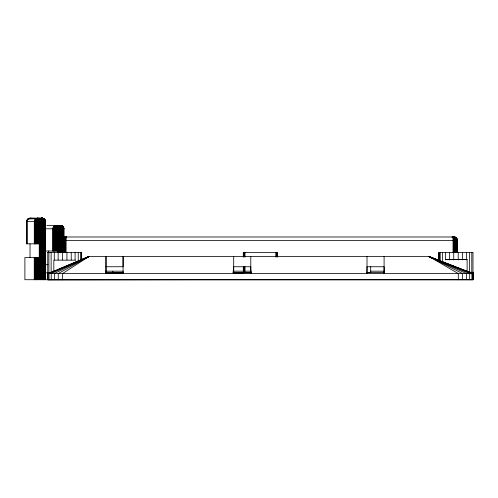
<?xml version="1.0" encoding="UTF-8"?>
<svg xmlns="http://www.w3.org/2000/svg" width="498" height="498" viewBox="0 0 498 498"><rect width="100%" height="100%" fill="white"/><g stroke="black" fill="none" stroke-linecap="round" stroke-linejoin="round"><path stroke-width="0.75" d="M35.694 218.902L35.763 218.192M35.7 218.821L35.756 218.385M86.982 257.746L88.905 256.495L429.077 256.495L473.075 273.583L473.069 279.808L47.876 279.808L47.883 272.798L50.566 272.798M85.581 258.35L88.905 256.495L47.889 273.583L473.081 273.583L428.51 256.495L431.249 257.864M85.463 258.207L88.905 256.495L62.536 273.583L62.536 279.808M78.46 261.245L88.905 256.495L58.235 273.583L58.235 279.808M59.019 269.312L88.905 256.495L54.375 273.583L54.375 279.808M366.982 272.555L370.717 272.543L370.699 266.393M47.883 272.972L50.559 272.966L47.883 272.966L47.908 279.808M106.086 272.898L123.311 272.873M232.94 272.736L251.484 272.717M366.565 272.568L384.562 272.549M47.889 279.808L190.964 279.627M43.258 218.902A3.418 2.079 -90 0 0 41.988 218.199L30.11 218.192A3.424 3.418 0 0 0 26.68 221.61L26.687 243.827L45.405 243.827M46.868 225.37L60.538 225.37A3.418 3.418 0 0 1 63.956 228.787L63.912 237.216A3.424 3.013 -90 0 1 65.014 236.992M46.021 228.787L63.956 228.787M64.752 236.992L454.027 236.992A3.424 3.424 0 0 1 457.457 240.41L61.329 240.41A3.424 3.424 0 0 1 64.752 236.992A3.424 3.393 -90 0 0 61.366 240.41L61.329 252.667M46.021 251.004L61.391 251.004L61.391 228.787A3.424 1.712 -90 0 0 59.679 225.376M47.721 252.374L81.666 252.374L81.616 259.968L81.604 252.374M45.405 257.503L24.9 257.503L24.9 279.72L473 279.72L472.976 252.374L439.018 252.374L439.018 260.728M445.299 259.62L467.136 259.62L467.136 271.528M445.299 259.626L467.136 259.626M75.677 260.149L53.834 260.149L53.834 271.31M46.021 264.681L48.013 264.681M105.993 266.747L123.081 266.747L123.081 256.495L123.081 273.589M105.551 271.173L123.429 271.173M232.952 271.173L251.596 271.173M370.45 271.173L384.437 271.173M469.664 272.269L473.094 272.269L473.1 279.272M251.247 272.506L243.385 272.506L251.247 272.674M45.399 272.879L50.41 272.879M112.548 272.879L123.423 272.879M232.952 272.879L243.827 272.879M105.993 272.935L112.828 272.935L112.828 271.223M431.33 257.759L428.51 256.495L450.951 265.328M452.402 265.895L456.019 267.32M457.469 267.887L459.635 268.746M461.086 269.312L464.702 270.738M466.153 271.304L469.77 272.73M458.309 279.808L458.309 273.583L429.077 256.495L471.899 273.583L471.899 279.808M428.51 256.495L434.91 259.147M462.623 279.808L462.623 273.583L429.077 256.495L469.658 273.583L469.658 279.808M429.077 256.495L466.489 273.583L466.489 279.808M41.876 218.192L41.944 218.902M58.814 225.37L58.826 251.004M40.313 218.385L40.326 243.827M41.938 218.821L41.9 218.417A3.231 2.558 -90 0 1 44.397 221.61L44.403 257.503M471.948 272.443L471.905 273.956M366.989 273.583L366.982 266.747L384.101 266.754L384.101 273.589L384.095 256.495M471.793 252.374L471.793 272.879M469.546 252.374L469.546 272.879M466.383 252.374L466.383 259.968M462.511 252.374L462.511 259.968M458.197 252.374L458.197 259.968M457.413 252.667L457.407 240.41A3.424 3.393 -90 0 0 454.014 236.992M457.282 252.667L457.282 240.41A3.424 3.305 -90 0 0 453.971 236.992M456.056 237.994A3.424 3.393 -90 0 1 456.598 238.698A3.424 3.162 -90 0 0 453.896 236.992A3.424 3.193 -90 0 1 457.077 240.41A3.424 3.162 -90 0 0 456.959 239.526A3.424 3.424 0 0 1 457.096 240.41L457.071 252.667M456.784 252.667L456.784 240.41A3.424 3.013 90 0 0 453.765 236.992A3.424 2.963 -90 0 1 455.608 237.695A3.424 3.318 -90 0 0 455.265 237.446M456.423 240.41L456.423 252.667M455.987 252.667L455.987 240.41A3.424 2.534 -90 0 0 453.454 236.992A3.424 3.193 -90 0 1 454.742 237.253A3.424 3.162 -90 0 0 453.541 236.992A3.424 3.318 -90 0 1 454.873 237.253M455.489 252.667L455.489 240.41A3.424 2.229 -90 0 0 453.255 236.992M454.935 252.667L454.935 240.41A3.424 1.892 90 0 0 453.043 236.992A3.424 2.085 90 0 1 453.803 237.253A3.424 1.712 -90 0 0 453.18 236.992A3.424 2.422 90 0 1 454.095 237.253M454.338 252.667L454.338 240.41A3.424 1.531 -90 0 0 452.807 236.992A3.424 1.712 -90 0 1 453.473 237.253A3.424 1.307 -90 0 0 452.975 236.992M453.734 259.968L453.703 240.41A3.424 1.145 -90 0 0 452.558 236.992M453.037 252.667L453.037 240.41A3.424 0.741 90 0 0 452.296 236.992A3.424 0.336 -90 0 1 452.427 237.253M449.433 252.374L449.433 259.968M445.573 252.374L445.573 259.968M442.429 252.374L442.429 262.247M440.213 252.374L440.213 261.487M439.466 252.374L439.466 260.728M439.385 252.374L439.385 260.728M439.248 252.374L439.248 260.728M439.155 252.374L439.155 260.728M439.074 252.374L439.087 260.728M367.007 256.495L367.007 273.583M277.479 256.931L277.479 252.374L243.304 252.374L243.304 256.931M277.249 252.374L277.249 256.931M276.981 252.374L276.981 256.931M276.627 252.374L276.627 256.931M275.774 252.374L275.774 256.931M250.799 256.495L250.774 273.589L250.799 266.747L233.68 266.754L233.68 273.589L233.705 256.495M245.01 252.374L245.01 256.931M245.01 266.804L245.01 271.36M244.157 252.374L244.157 256.931M244.157 266.804L244.157 271.36M243.802 252.374L243.802 256.931M243.802 266.804L243.802 271.36M243.534 252.374L243.534 256.931M243.534 266.804L243.534 271.36M243.304 266.804L243.304 271.36M81.467 252.374L81.491 259.968M80.464 252.374L80.464 259.968M78.242 252.374L78.242 261.487M75.092 252.374L75.092 259.968M71.226 252.374L71.226 259.968M66.919 252.374L66.919 259.968M66.103 252.667L66.103 240.41A3.424 0.741 90 0 1 66.844 236.992M65.437 252.667L65.437 240.41A3.424 1.145 -90 0 1 66.583 236.992M64.802 252.667L64.802 240.41A3.424 1.531 90 0 1 66.334 236.992M64.198 252.667L64.198 240.41A3.424 1.892 -90 0 1 66.097 236.992M63.781 237.216L63.781 228.787A3.424 3.305 -90 0 0 60.47 225.376M63.563 237.216L63.563 228.787A3.424 3.162 -90 0 0 60.401 225.376M63.651 252.667L63.651 240.41A3.424 2.229 90 0 1 65.879 236.992M63.271 237.982L63.271 228.787A3.424 2.963 -90 0 0 60.302 225.376M63.153 252.667L63.153 240.41A3.424 2.534 -90 0 1 65.686 236.992M62.897 237.982L62.897 228.787A3.424 2.714 -90 0 0 60.177 225.376A3.424 2.714 90 0 1 61.534 225.831M62.717 252.667L62.717 240.41A3.424 2.795 90 0 1 65.518 236.992A3.424 2.229 90 0 0 64.665 237.253A3.424 2.422 -90 0 1 65.612 236.992A3.424 1.712 90 0 0 64.945 237.253A3.424 2.085 -90 0 1 65.78 236.992A3.424 1.892 -90 0 0 65.014 237.253M62.462 252.374L62.462 259.968M62.356 252.667L62.356 240.41A3.424 3.013 90 0 1 65.375 236.992A3.424 2.963 -90 0 0 64.205 237.253M62.063 252.667L62.063 240.41A3.424 3.193 90 0 1 65.257 236.992A3.424 2.422 -90 0 0 64.323 237.253A3.424 2.534 90 0 1 65.325 236.992M61.951 239.513L61.951 228.787A3.424 2.085 -90 0 0 59.866 225.376A3.424 2.085 90 0 1 60.905 225.831M61.858 252.667L61.858 240.41A3.424 3.318 90 0 1 65.176 236.992A3.424 3.162 90 0 0 63.314 237.695M63.451 237.695A3.424 2.714 -90 0 1 65.101 236.992A3.424 3.424 0 0 0 61.684 240.41L61.727 252.667L61.684 240.41A3.424 3.162 -90 0 1 64.883 236.992A3.424 3.193 90 0 0 62.132 238.698M61.497 252.667L61.503 240.41A3.424 3.305 90 0 1 64.808 236.992M60.961 251.004L60.961 252.523M60.787 251.004L60.787 228.787A3.424 1.307 -90 0 0 59.48 225.376A3.424 1.307 90 0 1 60.134 225.831M60.538 251.004L60.538 252.523M60.127 252.523L60.152 228.787A3.424 0.884 -90 0 0 59.268 225.376M59.729 251.004L59.729 252.523M59.499 251.004L59.499 228.787A3.424 0.448 90 0 0 59.05 225.376M59.355 251.004L59.355 252.523M59.007 251.004L59.007 252.523M58.683 251.004L58.683 252.523M58.403 251.004L58.403 252.523M58.148 259.968L58.11 228.787A3.424 0.386 -90 0 1 58.496 225.376A3.424 0.386 90 0 0 58.303 225.831M57.949 251.004L57.949 252.523M57.787 251.004L57.787 252.523M57.401 251.004L57.401 228.787A3.424 0.766 -90 0 1 58.166 225.376A3.424 0.766 90 0 0 57.787 225.831M56.71 251.004L56.71 228.787A3.424 1.139 -90 0 1 57.849 225.376A3.424 1.139 90 0 0 57.276 225.831M56.044 251.004L56.044 228.787A3.424 1.494 -90 0 1 57.538 225.376A3.424 1.494 90 0 0 56.791 225.831M55.415 251.004L55.415 228.787A3.424 1.83 -90 0 1 57.251 225.376M54.83 251.004L54.83 228.787A3.424 2.141 -90 0 1 56.977 225.376M54.301 251.004L54.301 228.787A3.424 2.428 -90 0 1 56.728 225.376M54.282 252.374L54.282 259.968M53.821 251.004L53.821 228.787A3.424 2.683 -90 0 1 56.511 225.376A3.424 2.683 90 0 0 55.166 225.831M53.411 251.004L53.411 228.787A3.424 2.907 -90 0 1 56.318 225.376A3.424 2.907 90 0 0 54.861 225.831M53.062 251.004L53.062 228.787A3.424 3.094 90 0 1 56.162 225.376M52.794 251.004L52.794 228.787A3.424 3.237 -90 0 1 56.031 225.376A3.424 3.237 90 0 0 54.413 225.831M51.232 279.808L51.232 273.583L88.905 256.495L49.016 273.583L49.016 279.808M51.126 252.374L51.126 272.879M48.891 252.374L48.891 272.879M48.574 251.004L48.574 252.523M47.783 252.374L47.721 272.879M45.405 272.823L45.405 221.61A3.225 3.225 0 0 0 42.193 218.392L29.917 218.385A3.231 3.225 0 0 0 26.68 221.61L45.405 221.61A3.418 3.418 0 0 0 41.988 218.199A3.418 0.448 90 0 1 42.262 218.902M45.399 279.72L45.393 221.61A3.231 3.2 -90 0 0 42.187 218.392A3.231 2.558 90 0 1 43.432 218.821M45.231 279.72L45.274 221.61A3.418 3.305 90 0 0 41.988 218.199A3.418 1.712 -90 0 1 43.027 218.902A3.424 2.422 -90 0 0 42.455 218.454M45.15 221.61A3.418 3.156 -90 0 0 45.038 220.726A3.231 2.982 -90 0 1 45.162 221.61L45.156 243.827M45.019 279.72L45.063 221.61A3.231 2.982 -90 0 0 42.075 218.392A3.231 2.285 90 0 1 43.27 218.821M44.876 243.827L44.876 257.503M44.764 243.827L44.764 221.61A3.231 2.795 -90 0 0 41.969 218.392M44.72 257.503L44.72 279.72M44.652 243.827L44.652 257.503M44.347 257.503L44.347 279.72M44.123 243.827L44.123 257.503M43.949 243.827L43.949 221.61A3.231 2.285 90 0 0 41.664 218.392M43.905 257.503L43.905 279.72M43.824 243.827L43.824 257.503M43.507 257.503L43.444 221.61A3.231 1.967 -90 0 0 41.477 218.392M43.401 257.503L43.401 279.72M43.177 243.827L43.177 257.503M42.847 279.72L42.89 221.61A3.231 1.612 -90 0 0 41.272 218.392M42.417 243.827L42.417 257.503M42.286 243.827L42.286 221.61A3.231 1.233 -90 0 0 41.048 218.392M42.243 257.503L42.243 279.72M41.994 243.827L41.994 257.503M41.608 279.72L41.651 221.61A3.231 0.834 -90 0 0 40.817 218.392M41.185 243.827L41.185 257.503M40.992 243.827L40.992 221.61A3.231 0.423 -90 0 0 40.575 218.392M40.948 257.503L40.948 279.72M40.805 243.827L40.805 257.503M40.456 243.827L40.456 257.503M40.282 257.503L40.282 279.72M40.139 243.827L40.139 257.503M39.852 243.827L39.852 257.503M39.61 257.503L39.61 221.61A3.225 0.361 90 0 1 39.971 218.392M39.56 257.503L39.56 279.72M39.404 243.827L39.404 257.503M39.242 243.827L39.242 257.503M38.9 243.827L38.9 221.61A3.225 0.722 -90 0 1 39.622 218.392M38.856 257.503L38.856 279.72M38.209 243.827L38.209 221.61A3.225 1.071 90 0 1 39.28 218.392M38.165 257.503L38.165 279.72M37.543 243.827L37.543 221.61A3.225 1.407 -90 0 1 38.95 218.392M37.499 257.503L37.499 279.72M36.914 243.827L36.914 221.61A3.225 1.724 -90 0 1 38.645 218.392M36.871 257.503L36.871 279.72M36.329 243.827L36.329 221.61A3.225 2.023 90 0 1 38.352 218.392M36.286 257.503L36.286 279.72M35.794 243.827L35.794 221.61A3.225 2.291 90 0 1 38.091 218.392M35.75 257.503L35.75 279.72M35.321 243.827L35.321 221.61A3.225 2.534 90 0 1 37.854 218.392M35.277 257.503L35.277 279.72M34.904 243.827L34.904 221.61A3.225 2.745 -90 0 1 37.649 218.392M34.86 257.503L34.86 279.72M34.561 243.827L34.561 221.61A3.225 2.92 -90 0 1 37.481 218.392M34.518 257.503L34.518 279.72M34.294 243.827L34.294 221.61A3.225 3.056 -90 0 1 37.35 218.392M34.25 257.503L34.25 279.72M30.029 243.827L30.029 257.503M27.129 221.61L27.129 243.827M30.005 218.392A3.231 3.175 -90 0 0 26.817 221.61L26.824 243.827M452.788 237.253A3.424 0.336 -90 0 0 452.657 236.998A3.424 1.307 90 0 1 453.118 237.253A3.424 0.884 90 0 0 452.769 236.992M66.352 237.253A3.424 0.336 90 0 1 66.483 236.998A3.424 0.741 -90 0 0 66.203 237.253M61.727 240.41A3.424 3.393 -90 0 1 65.126 236.992M62.318 239.102A3.424 3.162 90 0 1 62.499 238.698L62.455 228.787A3.424 2.422 -90 0 0 60.034 225.376M62.729 238.324A3.424 3.162 90 0 1 63.003 237.994M63.532 237.695A3.424 2.963 -90 0 1 63.856 237.446M66.035 237.253A3.424 0.884 -90 0 1 66.371 236.992M65.991 237.253A3.424 0.336 90 0 1 66.122 236.998A3.424 1.307 -90 0 0 65.661 237.253A3.424 0.884 -90 0 1 66.01 236.992A3.424 1.712 90 0 0 65.306 237.253A3.424 1.307 90 0 1 65.804 236.992M453.653 236.992A3.424 3.393 -90 0 1 454.954 237.253A3.424 3.424 0 0 0 453.672 236.992A3.424 2.714 -90 0 1 456.398 240.41M455.9 237.994A3.424 2.963 -90 0 1 456.156 238.324M453.529 236.992A3.424 2.422 90 0 1 454.456 237.253M454.157 237.253A3.424 2.085 -90 0 0 453.361 236.992A3.424 2.714 -90 0 1 454.357 237.253M453.441 236.992A3.424 2.963 -90 0 1 454.574 237.253M452.408 236.992A3.424 0.884 90 0 1 452.744 237.253M455.72 237.695A3.424 3.393 -90 0 0 455.353 237.446A3.424 3.424 0 0 1 456.635 238.698M456.934 239.526A3.424 3.393 -90 0 1 457.052 240.41M455.95 237.994A3.424 3.318 -90 0 1 456.236 238.33M453.093 236.992A3.424 2.534 -90 0 1 454.064 237.253M452.9 236.992A3.424 2.229 -90 0 1 453.753 237.253M452.682 236.992A3.424 1.892 -90 0 1 453.404 237.253M452.445 236.992A3.424 1.531 -90 0 1 453.031 237.253M452.196 236.992A3.424 1.145 90 0 1 452.632 237.253M451.935 236.992A3.424 0.741 -90 0 1 452.215 237.253M65.786 237.253A3.424 1.145 90 0 1 66.222 236.992M65.387 237.253A3.424 1.531 -90 0 1 65.973 236.992M63.501 237.446A3.424 3.013 -90 0 0 63.178 237.695A3.424 2.963 90 0 1 64.977 236.992M61.733 239.961A3.424 3.193 90 0 1 61.951 239.102M62.238 239.102A3.424 2.963 90 0 1 62.412 238.698M63.775 237.695A3.424 2.422 -90 0 1 64.037 237.446M64.622 237.253A3.424 2.085 90 0 1 65.419 236.992M28.237 219.531A3.424 3.069 -90 0 1 28.504 219.195M28.803 218.902A3.424 3.069 -90 0 1 30.677 218.199M43.905 219.531A3.418 2.415 -90 0 0 41.988 218.199A3.424 3.411 -90 0 1 45.411 221.61A3.231 3.218 90 0 0 42.181 218.392A3.231 2.982 -90 0 1 44.932 220.377M32.557 218.902A3.424 1.388 90 0 1 33.403 218.199M33.553 218.902A3.424 0.94 90 0 1 34.125 218.199M27.378 220.303A3.424 3.249 -90 0 1 27.564 219.904M27.801 219.531A3.424 3.249 -90 0 1 30.384 218.199M29.338 218.902A3.424 2.832 90 0 1 31.063 218.199M44.907 220.303A3.418 3.156 -90 0 0 41.981 218.199A3.418 0.884 90 0 1 42.529 218.902M29.992 218.902A3.424 2.534 90 0 1 31.542 218.199M26.817 221.61A3.424 3.368 -90 0 1 30.191 218.199M44.745 220.377A3.231 2.795 90 0 0 42.162 218.392A3.231 3.119 90 0 1 45.281 221.61A3.424 3.305 -90 0 0 41.969 218.199M43.706 219.052A3.231 2.558 90 0 1 43.961 219.332M44.179 219.649A3.231 2.558 90 0 1 44.366 219.998M43.519 219.052A3.231 2.285 90 0 1 43.743 219.332M42.685 218.821A3.231 1.233 -90 0 0 42.069 218.392A3.231 1.612 90 0 1 42.896 218.821M42.224 218.821A3.231 0.423 -90 0 0 42.019 218.392A3.231 0.834 90 0 1 42.461 218.821M27.365 220.377A3.231 3.063 90 0 1 27.539 219.998M28.031 219.332A3.231 3.063 90 0 1 30.197 218.392M28.454 219.332A3.231 2.895 90 0 1 28.735 219.052M29.052 218.821A3.231 2.895 90 0 1 30.503 218.392M29.569 218.821A3.231 2.671 -90 0 1 30.901 218.392M32.669 218.821A3.231 1.307 90 0 1 33.322 218.392M31.766 218.821A3.231 1.706 90 0 1 32.619 218.392M42.112 218.392A3.231 1.967 -90 0 1 43.096 218.821M31.617 218.902A3.424 1.805 90 0 1 32.719 218.199M34.586 218.902A3.424 0.473 -90 0 1 34.879 218.199M30.758 218.902A3.424 2.191 -90 0 1 32.096 218.199M41.801 218.199A3.424 2.963 -90 0 1 44.366 219.904A3.418 2.714 -90 0 0 41.988 218.199A3.418 1.307 90 0 1 42.784 218.902M41.988 218.199A3.418 2.963 -90 0 1 44.727 220.303M34.63 218.821A3.231 0.448 -90 0 1 34.854 218.392M33.627 218.821A3.231 0.884 90 0 1 34.069 218.392M30.938 218.821A3.231 2.067 90 0 1 31.972 218.392M30.197 218.821A3.231 2.39 -90 0 1 31.399 218.392M41.676 218.199A3.424 2.714 90 0 1 42.38 218.311M42.716 218.454A3.424 2.714 90 0 1 43.326 218.902M43.594 219.195A3.424 2.714 90 0 1 43.83 219.531M41.527 218.199A3.424 2.422 -90 0 1 42.156 218.311M41.359 218.199A3.424 2.085 90 0 1 41.9 218.311M41.178 218.199A3.424 1.712 90 0 1 41.62 218.311M40.973 218.199A3.424 1.307 -90 0 1 41.315 218.311M40.768 218.199A3.424 0.884 -90 0 1 40.992 218.311M40.55 218.199A3.424 0.448 90 0 1 40.662 218.311M39.89 218.311A3.424 0.386 -90 0 1 39.989 218.199M39.467 218.311A3.424 0.766 90 0 1 39.666 218.199M39.049 218.311A3.424 1.139 90 0 1 39.342 218.199M38.651 218.311A3.424 1.494 90 0 1 39.037 218.199M38.271 218.311A3.424 1.83 90 0 1 38.744 218.199M37.916 218.311A3.424 2.141 90 0 1 38.477 218.199M37.599 218.311A3.424 2.428 -90 0 1 38.228 218.199M37.313 218.311A3.424 2.683 90 0 1 38.004 218.199M37.064 218.311A3.424 2.907 90 0 1 37.817 218.199M36.852 218.311A3.424 3.094 90 0 1 37.655 218.199M36.69 218.311A3.424 3.237 -90 0 1 37.531 218.199M60.513 225.376A3.424 3.393 90 0 1 63.912 228.787M105.993 256.495L105.993 273.583L105.993 256.495M473.094 272.437L469.664 272.443L473.094 272.437M62.879 237.994A3.424 3.013 -90 0 0 62.617 238.33A3.424 2.963 90 0 1 62.885 237.994"/></g></svg>
